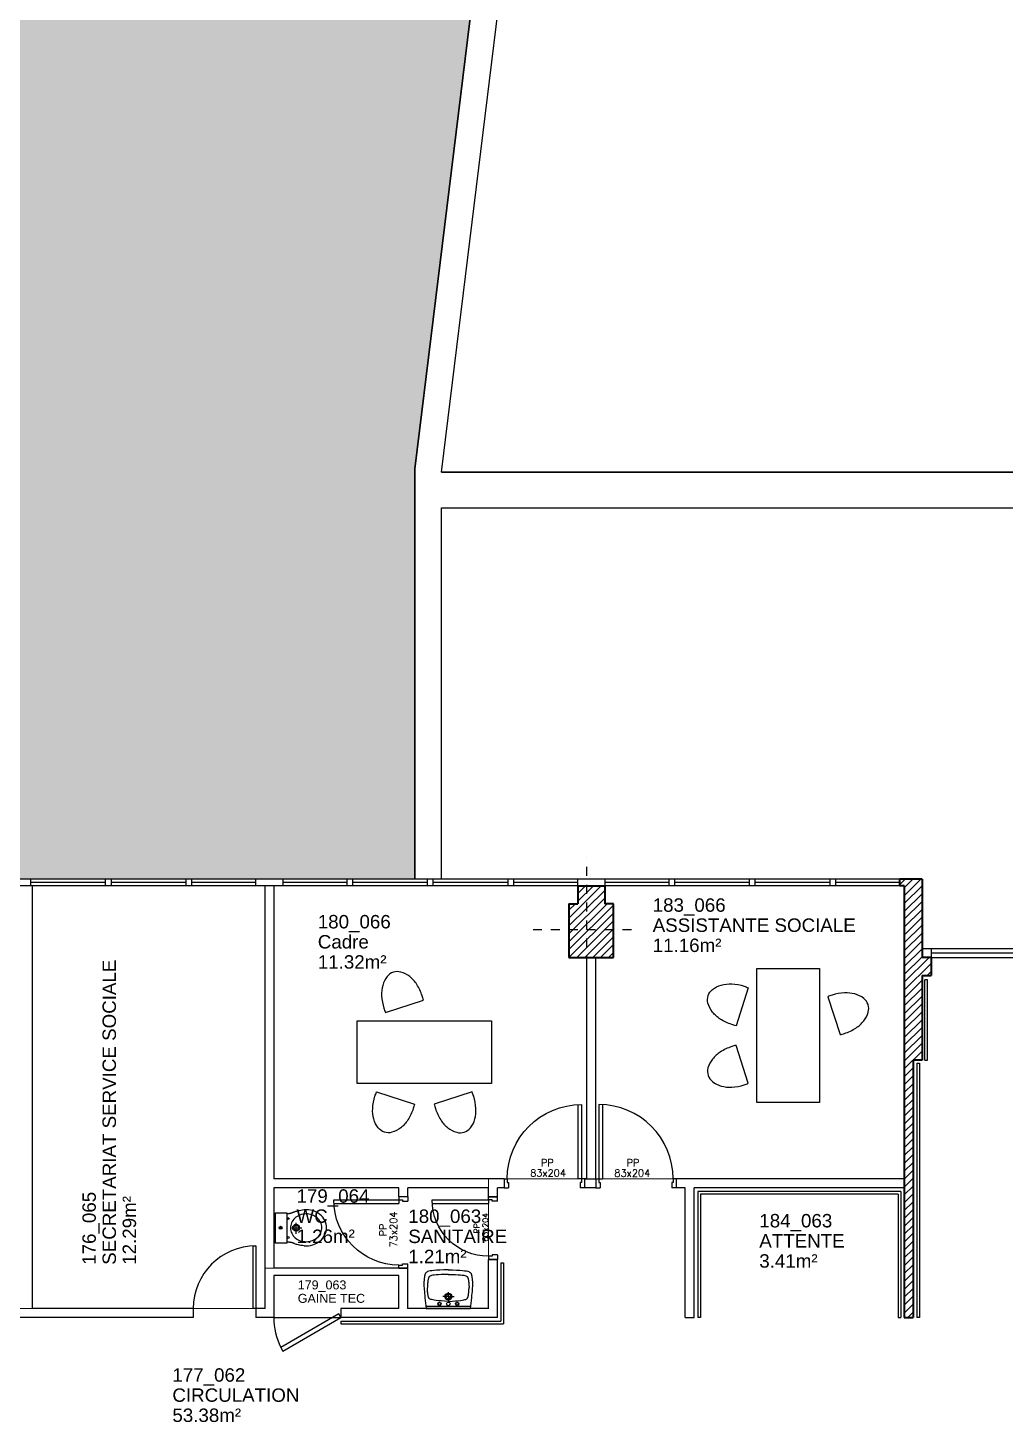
# Model space of a CAD drawing. Header units: metres. Extents: x -8 to 211, y -5 to 120.
# Drawn here: x 175.09 to 186.02, y 61.53 to 77.12 of the extents above; entities that cross this region are included whole.
import ezdxf
from ezdxf.enums import TextEntityAlignment as Align

# ---------------------------------------------------------------- set-up
doc = ezdxf.new("R2010")
doc.units = ezdxf.units.M
doc.header["$LTSCALE"] = 0.8
doc.header["$MEASUREMENT"] = 0
doc.linetypes.add('CACHÉ', pattern=[0.25, 0.125, -0.125])
doc.linetypes.add('CONTINU', pattern=[0])
doc.layers.get('0').update_dxf_attribs({"linetype": 'CONTINUOUS'})
for name, color, linetype in [('001axes', 7, 'CONTINUOUS'), ('99 Légende', 7, 'CONTINUOUS'), ('A-EQTE-SANITAIRE', 5, 'CONTINUOUS'), ('A_AGENC', 204, 'CONTINUOUS'), ('A_CHASS', 4, 'CONTINUOUS'), ('A_EQMP', 142, 'CONTINUOUS'), ('A_Etiqu_Gaine', 7, 'CONTINUOUS'), ('A_Etiqu_Gaine_ancien', 7, 'CONTINUOUS'), ('A_Etiqu_Gaine_code', 7, 'CONTINUOUS'), ('A_Etiqu_Local', 7, 'CONTINUOUS'), ('A_HACH_STRUC', 7, 'CONTINUOUS'), ('A_MURS_CLOI', 7, 'CONTINUOUS'), ('A_PORT', 7, 'CONTINUOUS'), ('ARchi-isolation', 40, 'CONTINUOUS'), ('ARchi-Murs porteurs', 7, 'CONTINUOUS'), ('EQuipement-main courante', 181, 'CONTINUOUS'), ('Terrasse', 7, 'CONTINUOUS'), ('VPMOB', 8, 'CONTINU'), ('Z_Pole 11_Administratif', 8, 'CONTINUOUS')]:
    doc.layers.add(name, color=color, linetype=linetype)
doc.layers.add('A_MURS_STRU', color=7, linetype='CONTINUOUS', lineweight=40)
doc.layers.add('A_SANI', color=5, linetype='CONTINU', lineweight=0)
doc.styles.add('Attribut', font='arial.ttf')
doc.styles.add('ROMANS8', font='romans8', dxfattribs={"height": 10})

# ---------------------------------------------------------------- blocks, each defined once
blk = doc.blocks.new('BROCA1-G228')
at = {"layer": 'A-EQTE-SANITAIRE', "linetype": 'Continuous'}
for points in [[(35.152222, 17.128738), (35.108263, 17.131705), (35.071031, 17.134634), (35.039914, 17.137544), (35.014302, 17.140455), (34.993583, 17.143386), (34.977148, 17.146356), (34.964384, 17.149384), (34.954681, 17.152488), (34.947428, 17.155689), (34.942015, 17.159006), (34.942015, 17.159006), (34.939814, 17.160717), (34.937891, 17.162489), (34.936214, 17.164348), (34.934752, 17.166321), (34.933476, 17.168435), (34.932355, 17.170717), (34.931358, 17.173193), (34.930455, 17.175891), (34.929616, 17.178837), (34.92881, 17.182058), (34.92881, 17.182058), (34.927219, 17.18937), (34.925665, 17.197724), (34.92417, 17.206957), (34.922762, 17.216903), (34.921464, 17.227398), (34.920302, 17.238277), (34.9193, 17.249375), (34.918485, 17.260529), (34.91788, 17.271572), (34.917511, 17.282341)], [(35.148865, 17.128738), (35.192827, 17.131705), (35.230062, 17.134634), (35.26118, 17.137544), (35.286793, 17.140455), (35.307511, 17.143386), (35.323947, 17.146356), (35.33671, 17.149384), (35.346412, 17.152488), (35.353664, 17.155689), (35.359078, 17.159006), (35.359078, 17.159006), (35.361278, 17.160717), (35.363202, 17.162489), (35.364879, 17.164348), (35.366341, 17.166321), (35.367618, 17.168435), (35.36874, 17.170717), (35.369738, 17.173193), (35.370641, 17.175891), (35.371481, 17.178837), (35.372288, 17.182058), (35.372288, 17.182058), (35.373879, 17.189372), (35.375435, 17.197741), (35.376931, 17.207015), (35.378342, 17.217042), (35.379643, 17.22767), (35.38081, 17.238748), (35.381817, 17.250124), (35.38264, 17.261646), (35.383255, 17.273163), (35.383636, 17.284523)]]:
    blk.add_lwpolyline(points, dxfattribs=at)
blk = doc.blocks.new('BROCA1-G229')
at = {"layer": 'A-EQTE-SANITAIRE', "linetype": 'Continuous'}
for points in [[(35.152222, 17.430771), (35.108263, 17.430378), (35.071031, 17.42951), (35.039914, 17.428205), (35.014302, 17.426499), (34.993583, 17.424432), (34.977148, 17.422041), (34.964384, 17.419364), (34.954681, 17.416439), (34.947428, 17.413304), (34.942015, 17.409998), (34.942015, 17.409998), (34.939814, 17.408286), (34.937891, 17.406515), (34.936214, 17.404656), (34.934752, 17.402683), (34.933476, 17.400569), (34.932355, 17.398288), (34.931358, 17.395811), (34.930455, 17.393114), (34.929616, 17.390168), (34.92881, 17.386947), (34.92881, 17.386947), (34.927219, 17.379635), (34.925665, 17.371281), (34.92417, 17.362048), (34.922762, 17.352101), (34.921464, 17.341605), (34.920302, 17.330725), (34.9193, 17.319626), (34.918485, 17.308472), (34.91788, 17.297428), (34.917511, 17.286659)], [(35.148865, 17.430771), (35.192827, 17.430378), (35.230062, 17.42951), (35.26118, 17.428205), (35.286793, 17.426499), (35.307511, 17.424432), (35.323947, 17.422041), (35.33671, 17.419364), (35.346412, 17.416439), (35.353664, 17.413304), (35.359078, 17.409998), (35.359078, 17.409998), (35.361278, 17.408286), (35.363202, 17.406515), (35.364879, 17.404656), (35.366341, 17.402683), (35.367618, 17.400569), (35.36874, 17.398288), (35.369738, 17.395811), (35.370641, 17.393114), (35.371481, 17.390168), (35.372288, 17.386947), (35.372288, 17.386947), (35.373879, 17.379633), (35.375435, 17.371263), (35.376931, 17.361989), (35.378342, 17.351961), (35.379643, 17.341332), (35.38081, 17.330254), (35.381817, 17.318878), (35.38264, 17.307355), (35.383255, 17.295838), (35.383636, 17.284477)]]:
    blk.add_lwpolyline(points, dxfattribs=at)
blk = doc.blocks.new('BROCA1-G227')
at = {"layer": '99 Légende'}
for name in ['BROCA1-G229', 'BROCA1-G228']:
    blk.add_blockref(name, (0, 0), dxfattribs=at)
blk = doc.blocks.new('BROCA1-G226')
at = {"layer": 'A-EQTE-SANITAIRE', "linetype": 'Continuous'}
for p, q in [((35.151993, 17.183441), (35.08876, 17.183441)), ((35.151993, 17.183441), (35.151993, 17.234497)), ((35.151993, 17.183441), (35.21521, 17.183441)), ((35.151993, 17.183441), (35.151993, 17.132385)), ((34.902359, 17.074799), (35.397675, 17.074799)), ((34.902359, 17.049896), (35.397675, 17.049896))]:
    blk.add_line(p, q, dxfattribs=at)
for points in [[(35.151993, 17.481613), (35.100569, 17.480851), (35.057009, 17.479579), (35.020591, 17.477819), (34.990594, 17.475594), (34.966296, 17.472929), (34.946977, 17.469846), (34.931916, 17.466368), (34.920391, 17.462518), (34.911682, 17.45832), (34.905067, 17.453796), (34.905067, 17.453796), (34.902329, 17.451413), (34.899903, 17.448914), (34.897757, 17.446259), (34.89586, 17.443409), (34.89418, 17.440324), (34.892686, 17.436963), (34.891346, 17.433287), (34.890128, 17.429255), (34.889002, 17.424828), (34.887936, 17.419966), (34.887936, 17.419966), (34.886903, 17.414648), (34.885905, 17.408931), (34.884944, 17.402891), (34.884028, 17.396604), (34.88316, 17.390145), (34.882346, 17.383592), (34.881592, 17.377019), (34.880902, 17.370503), (34.880281, 17.364121), (34.879736, 17.357948), (34.879736, 17.357948), (34.87927, 17.352032), (34.878887, 17.346314), (34.878589, 17.340705), (34.878379, 17.335117), (34.87826, 17.329462), (34.878235, 17.323653), (34.878306, 17.317601), (34.878476, 17.311219), (34.878747, 17.304418), (34.879123, 17.297111), (34.879123, 17.297111), (34.880189, 17.280765), (34.881642, 17.262183), (34.883442, 17.241504), (34.88555, 17.218871), (34.887923, 17.194423), (34.890521, 17.168301), (34.893305, 17.140647), (34.896233, 17.111601), (34.899264, 17.081303), (34.902359, 17.049896)], [(35.148056, 17.481613), (35.199475, 17.480851), (35.243032, 17.479579), (35.279448, 17.477819), (35.309444, 17.475594), (35.33374, 17.472929), (35.353058, 17.469846), (35.36812, 17.466368), (35.379645, 17.462518), (35.388355, 17.45832), (35.394972, 17.453796), (35.394972, 17.453796), (35.397711, 17.451413), (35.400138, 17.448914), (35.402284, 17.446259), (35.404182, 17.443409), (35.405863, 17.440324), (35.407358, 17.436963), (35.408698, 17.433287), (35.409916, 17.429255), (35.411042, 17.424828), (35.412109, 17.419966), (35.412109, 17.419966), (35.413141, 17.414648), (35.414139, 17.408931), (35.415099, 17.402891), (35.416014, 17.396604), (35.416881, 17.390145), (35.417694, 17.383592), (35.418447, 17.377019), (35.419136, 17.370503), (35.419755, 17.364121), (35.4203, 17.357948), (35.4203, 17.357948), (35.420765, 17.352032), (35.421148, 17.346314), (35.421446, 17.340705), (35.421655, 17.335117), (35.421774, 17.329462), (35.421799, 17.323653), (35.421728, 17.317601), (35.421558, 17.311219), (35.421286, 17.304418), (35.42091, 17.297111), (35.42091, 17.297111), (35.419845, 17.280765), (35.418392, 17.262183), (35.416591, 17.241504), (35.414484, 17.218871), (35.412111, 17.194423), (35.409512, 17.168301), (35.406729, 17.140647), (35.403801, 17.111601), (35.400769, 17.081303), (35.397675, 17.049896)]]:
    blk.add_lwpolyline(points, dxfattribs=at)
for centre, radius in [((35.151993, 17.183441), 0.038702), ((35.151993, 17.183441), 0.027388), ((35.05249, 17.101959), 0.018922), ((35.05249, 17.101959), 0.014404), ((35.151993, 17.101959), 0.020417), ((35.25148, 17.101959), 0.018922), ((35.25148, 17.101959), 0.014404)]:
    blk.add_circle(centre, radius, dxfattribs=at)
at = {"layer": 'A-EQTE-SANITAIRE'}
blk.add_blockref('BROCA1-G227', (0, 0), dxfattribs=at)
blk = doc.blocks.new('BROCA1-G230')
at = {"layer": 'A-EQTE-SANITAIRE', "linetype": 'Continuous'}
for p, q in [((33.400654, 17.952652), (33.512959, 17.952652)), ((33.449482, 17.884293), (33.449482, 18.006363))]:
    blk.add_line(p, q, dxfattribs=at)
blk.add_lwpolyline([(33.344501, 17.781754), (33.21999, 17.781754), (33.21999, 18.118668), (33.344501, 18.118668)], close=True, dxfattribs=at)
for points in [[(33.539814, 18.152847), (33.52045, 18.149921), (33.503265, 18.147014), (33.48809, 18.144146), (33.474762, 18.141337), (33.463113, 18.138606), (33.452978, 18.135972), (33.444191, 18.133456), (33.436585, 18.131076), (33.429995, 18.128853), (33.424254, 18.126806), (33.424254, 18.126806), (33.42165, 18.125853), (33.419195, 18.124944), (33.416865, 18.124074), (33.414638, 18.123238), (33.412492, 18.122431), (33.410404, 18.121649), (33.408351, 18.120887), (33.406311, 18.120139), (33.404262, 18.119401), (33.40218, 18.118668), (33.40218, 18.118668), (33.400048, 18.117936), (33.39787, 18.117209), (33.395653, 18.116492), (33.393406, 18.11579), (33.391138, 18.115107), (33.388857, 18.114449), (33.386571, 18.11382), (33.384288, 18.113225), (33.382017, 18.112669), (33.379766, 18.112157), (33.379766, 18.112157), (33.375351, 18.111275), (33.371073, 18.110569), (33.366954, 18.110019), (33.363017, 18.109605), (33.359286, 18.109309), (33.355782, 18.10911), (33.352529, 18.10899), (33.349549, 18.108928), (33.346866, 18.108905), (33.344501, 18.108902)], [(33.539814, 17.752457), (33.52045, 17.754152), (33.503265, 17.756254), (33.48809, 17.758682), (33.474762, 17.761354), (33.463113, 17.764189), (33.452978, 17.767105), (33.444191, 17.770021), (33.436585, 17.772856), (33.429995, 17.775528), (33.424254, 17.777956), (33.424254, 17.777956), (33.42165, 17.779055), (33.419195, 17.780078), (33.416865, 17.781028), (33.414638, 17.78191), (33.412492, 17.782728), (33.410404, 17.783488), (33.408351, 17.784193), (33.406311, 17.784848), (33.404262, 17.785458), (33.40218, 17.786026), (33.40218, 17.786026), (33.400048, 17.786557), (33.39787, 17.787053), (33.395653, 17.787515), (33.393406, 17.787943), (33.391138, 17.78834), (33.388857, 17.788707), (33.386571, 17.789044), (33.384288, 17.789353), (33.382017, 17.789635), (33.379766, 17.789892), (33.379766, 17.789892), (33.375349, 17.790333), (33.371053, 17.790686), (33.366888, 17.790961), (33.362861, 17.791168), (33.35898, 17.791316), (33.355255, 17.791415), (33.351691, 17.791475), (33.348299, 17.791506), (33.345086, 17.791518), (33.34206, 17.791519)]]:
    blk.add_lwpolyline(points, dxfattribs=at)
blk.add_lwpolyline([(33.737554, 17.95629, 0.110065), (33.723324, 18.014457, 0.102556), (33.683801, 18.065005, 0.093461), (33.627054, 18.097228, 0.087911), (33.558573, 18.107906, 0.087911), (33.490593, 18.094404, 0.093461), (33.435228, 18.05986, 0.102556), (33.397831, 18.00772, 0.110065), (33.386019, 17.949014, 0.110065), (33.40025, 17.890847, 0.102556), (33.439772, 17.840299, 0.093461), (33.496519, 17.808076, 0.087911), (33.565, 17.797398, 0.087911), (33.63298, 17.8109, 0.093461), (33.688345, 17.845444, 0.102556), (33.725743, 17.897584, 0.110065)], format="xyb", close=True, dxfattribs=at)
blk.add_lwpolyline([(33.540509, 17.75155, 0.092603), (33.635437, 17.761725, 0.097518), (33.715679, 17.804102, 0.107322), (33.77143, 17.873516, 0.116228), (33.790323, 17.953691, 0.11669), (33.771375, 18.033775, 0.108258), (33.71568, 18.102601, 0.098236), (33.635554, 18.144208, 0.092772), (33.54051, 18.153561, 0.094013)], format="xyb", dxfattribs=at)
for centre, radius in [((33.276142, 17.952652), 0.01664), ((33.276142, 17.952652), 0.016619), ((33.276142, 17.952652), 0.009631), ((33.276142, 17.952652), 0.000007), ((33.361591, 18.055191), 0.010462), ((33.449482, 17.952652), 0.038283), ((33.449482, 17.952652), 0.027569), ((33.361591, 17.84523), 0.010462)]:
    blk.add_circle(centre, radius, dxfattribs=at)
blk = doc.blocks.new('VPBUR')
at = {"layer": 'VPMOB', "color": 142}
blk.add_lwpolyline([(-0.35, -1.5), (-0.35, 0), (0.35, 0), (0.35, -1.5)], close=True, dxfattribs=at)
for points in [[(-0.445, -0.216), (-0.582, -0.64, -0.023076), (-0.63, -0.626, -0.065152), (-0.758, -0.566, -0.077931), (-0.845, -0.487, -0.107177), (-0.896, -0.388, -0.14408), (-0.894, -0.304, -0.14408), (-0.846, -0.235, -0.107177), (-0.747, -0.185, -0.077931), (-0.63, -0.173, -0.065152), (-0.491, -0.198, -0.023076)], [(0.445, -0.316), (0.582, -0.74, 0.023076), (0.63, -0.726, 0.065152), (0.758, -0.666, 0.077931), (0.845, -0.587, 0.107177), (0.896, -0.488, 0.14408), (0.894, -0.404, 0.14408), (0.846, -0.335, 0.107177), (0.747, -0.285, 0.077931), (0.63, -0.273, 0.065152), (0.491, -0.298, 0.023076)], [(-0.445, -1.284), (-0.582, -0.86, 0.023076), (-0.63, -0.874, 0.065152), (-0.758, -0.934, 0.077931), (-0.845, -1.013, 0.107177), (-0.896, -1.112, 0.14408), (-0.894, -1.196, 0.14408), (-0.846, -1.265, 0.107177), (-0.747, -1.315, 0.077931), (-0.63, -1.327, 0.065152), (-0.491, -1.302, 0.023076)]]:
    blk.add_lwpolyline(points, format="xyb", close=True, dxfattribs=at)
blk = doc.blocks.new('A_Etiqu_Local')
at = {"style": 'Attribut', "flags": 1}
for tag, p in [('CODE_HOPITAL', (-0.446, 1.632)), ('CODE_SITE', (-0.446, 1.407)), ('CODE_BATIMENT', (-0.446, 1.182)), ('CODE_SECTEUR', (-0.446, 0.957)), ('CODE_ETAGE', (-0.446, 0.732)), ('NOM_NORMALISE', (-0.446, -0.843)), ('SECTEUR_ACTIVITE', (-0.446, -1.068)), ('SOUS_SECTEUR_ACTIVITE', (-0.446, -1.293)), ('VOLUME', (-0.446, -1.518)), ('SERVICE', (-0.446, -1.743)), ('CODE_UG', (-0.446, -1.968)), ('CODE_UA', (-0.446, -2.193)), ('CODE_POLE', (-0.446, -2.418)), ('OCCUPANT_EXTERNE', (-0.446, -2.643)), ('DISPONIBILITE', (-0.446, -2.868)), ('ACCES_HANDICAPES', (-0.446, -3.093)), ('NATURE_SOL', (-0.446, -3.318)), ('RISQUE_LABORATOIRE', (-0.446, -3.543)), ('AMIANTE', (-0.446, -3.768))]:
    blk.add_attdef(tag, p, '', height=0.15, dxfattribs=at)
at = {"layer": 'A_Etiqu_Local', "style": 'Attribut'}
for tag, p in [('CODE_PIECE', (-0.446, 0.282)), ('NOM_USAGE', (-0.446, 0.057)), ('SURFACE', (-0.446, -0.168))]:
    blk.add_attdef(tag, p, '', height=0.15, dxfattribs=at)
blk = doc.blocks.new('A_Etiqu_Gaine')
at = {"style": 'Attribut', "flags": 1}
for tag, p in [('CODE_HOPITAL', (-0.432, 0.865)), ('CODE_SITE', (-0.432, 0.715)), ('CODE_BATIMENT', (-0.432, 0.565)), ('CODE_SECTEUR', (-0.432, 0.415)), ('CODE_ETAGE', (-0.432, 0.265)), ('NOM_NORMALISE', (-0.432, -0.335)), ('SECTEUR_ACTIVITE', (-0.432, -0.485)), ('SOUS_SECTEUR_ACTIVITE', (-0.432, -0.635)), ('SURFACE', (-0.432, -0.785)), ('CODE_UG', (-0.432, -0.935)), ('CODE_POLE', (-0.432, -1.085)), ('AMIANTE', (-0.432, -1.235))]:
    blk.add_attdef(tag, p, '', height=0.1, dxfattribs=at)
at = {"layer": 'A_Etiqu_Gaine', "style": 'Attribut'}
blk.add_attdef('NOM_USAGE', (-0.432, -0.185), '', height=0.1, dxfattribs=at)
at = {"layer": 'A_Etiqu_Gaine_ancien', "style": 'Attribut'}
blk.add_attdef('CODE_PIECE_ANCIEN', (-0.432, 0.115), '', height=0.1, dxfattribs=at)
at = {"layer": 'A_Etiqu_Gaine_code', "style": 'Attribut'}
blk.add_attdef('CODE_PIECE', (-0.432, -0.035), '', height=0.1, dxfattribs=at)
blk = doc.blocks.new('P80bt10')
for p, q in [((0.035, 0.93), (0.035, 0.1)), ((0.075, 0.929), (0.075, 0.1)), ((0, 0.1), (0, 0)), ((0, 0.1), (0.035, 0.1)), ((0, 0), (0.05, 0)), ((0.035, 0.1), (0.075, 0.1)), ((0.035, 0.1), (0.035, 0.06)), ((0.035, 0.06), (0.05, 0.06)), ((0.05, 0.06), (0.05, 0)), ((0.865, 0.06), (0.85, 0.06)), ((0.85, 0.06), (0.85, 0)), ((0.9, 0), (0.85, 0)), ((0.865, 0.1), (0.865, 0.06)), ((0.9, 0.1), (0.865, 0.1)), ((0.9, 0.1), (0.9, 0))]:
    blk.add_line(p, q)
blk.add_arc((0.035, 0.1), 0.83, 0, 90)
at = {"style": 'ROMANS8'}
for tag, p in [('DEF', (0.416, 0.239)), ('DIM', (0.409, 0.124))]:
    blk.add_attdef(tag, text='', height=0.08, dxfattribs=at).set_placement(p, align=Align.CENTER)
blk = doc.blocks.new('P60-bt10')
for p, q in [((0.035, 0.73), (0.035, 0.1)), ((0.075, 0.729), (0.075, 0.1)), ((0.035, 0.1), (0, 0.1)), ((0, 0), (0, 0.1)), ((0.05, 0), (0, 0)), ((0.035, 0.1), (0.075, 0.1)), ((0.035, 0.06), (0.035, 0.1)), ((0.05, 0.06), (0.035, 0.06)), ((0.05, 0), (0.05, 0.06)), ((0.65, 0), (0.65, 0.06)), ((0.65, 0.06), (0.665, 0.06)), ((0.65, 0), (0.7, 0)), ((0.665, 0.1), (0.7, 0.1)), ((0.665, 0.06), (0.665, 0.1)), ((0.7, 0), (0.7, 0.1))]:
    blk.add_line(p, q)
blk.add_arc((0.035, 0.1), 0.63, 0, 90)
at = {"style": 'ROMANS8'}
for tag, p in [('DIM', (0.343, 0.103)), ('DEF', (0.355, 0.199))]:
    blk.add_attdef(tag, text='', height=0.064, dxfattribs=at).set_placement(p, align=Align.CENTER)
blk = doc.blocks.new('P70-bt10')
for p, q in [((0.035, 0.83), (0.035, 0.1)), ((0.075, 0.829), (0.075, 0.1)), ((0, 0.1), (0, 0)), ((0, 0.1), (0.035, 0.1)), ((0, 0), (0.05, 0)), ((0.035, 0.1), (0.075, 0.1)), ((0.035, 0.1), (0.035, 0.06)), ((0.035, 0.06), (0.05, 0.06)), ((0.05, 0.06), (0.05, 0)), ((0.75, 0.06), (0.75, 0)), ((0.765, 0.06), (0.75, 0.06)), ((0.8, 0), (0.75, 0)), ((0.8, 0.1), (0.765, 0.1)), ((0.765, 0.1), (0.765, 0.06)), ((0.8, 0.1), (0.8, 0))]:
    blk.add_line(p, q)
blk.add_arc((0.035, 0.1), 0.73, 0, 90)
at = {"style": 'ROMANS8'}
for tag, p in [('DEF', (0.372, 0.239)), ('DIM', (0.367, 0.122))]:
    blk.add_attdef(tag, text='', height=0.08, dxfattribs=at).set_placement(p, align=Align.CENTER)

msp = doc.modelspace()

# ---------------------------------------------------------------- hatches: boundary and pattern name
at = {"layer": 'A_HACH_STRUC'}
h = msp.add_hatch(dxfattribs=at)
h.set_pattern_fill('ANSI31', color=8, scale=0.5, angle=359.7696, style=0)
h.set_pattern_definition([(44.7696, (181.141204, 66.72439), (-0.044016, 0.0443715), [])])
h.paths.add_polyline_path([(181.641, 67.037), (181.34, 67.037), (181.34, 66.724), (181.641, 66.724)])
h.paths.add_polyline_path([(181.34, 67.037), (181.141, 67.037), (181.141, 66.724), (181.34, 66.724)])
h.paths.add_polyline_path([(181.34, 67.524), (181.241, 67.524), (181.241, 67.324), (181.141, 67.324), (181.141, 67.037), (181.34, 67.037)])
h.paths.add_polyline_path([(181.641, 67.324), (181.541, 67.324), (181.541, 67.524), (181.34, 67.524), (181.34, 67.037), (181.641, 67.037)])
h = msp.add_hatch(dxfattribs=at)
h.set_pattern_fill('ANSI31', color=8, scale=0.5, angle=359.7696, style=0)
h.set_pattern_definition([(44.7696, (184.841216, 62.69936), (-0.0440161, 0.04437154), [])])
h.paths.add_polyline_path([(185.191, 66.724), (185.091, 66.724), (185.091, 66.824), (185.091, 67.599), (184.841, 67.599), (184.841, 67.524), (184.891, 67.524), (184.891, 62.699), (184.991, 62.699), (184.991, 65.574), (185.091, 65.574), (185.091, 66.524), (185.191, 66.524)])
at = {"layer": 'Terrasse', "linetype": 'Continuous'}
h = msp.add_hatch(dxfattribs=at)
h.set_pattern_fill('AR-SAND,_O', color=8, scale=0.5)
h.set_pattern_definition([(37.5, (144.6412, 45.7495), (-0.031497, 0.963412), [0, -0.76, 0, -0.85, 0, -0.8125]), (7.5, (144.6412, 45.7495), (0.884888, 1.411073), [0, -0.41, 0, -0.685, 0, -0.2625]), (327.5, (144.0262, 45.7495), (1.557071, 0.0028295), [0, -0.25, 0, -0.9, 0, -1.175]), (317.5, (144.0262, 45.7495), (1.503063, 0.438838), [0, -0.125, 0, -0.59, 0, -0.675])])
h.paths.add_polyline_path([(174.511, 117.9), (185.151, 117.9), (188.11, 117.536), (183.316, 78.49), (180.239, 78.868), (179.419, 72.186), (179.419, 67.599), (174.341, 67.599), (174.341, 74.996), (166.991, 74.996), (166.991, 92.689), (174.511, 92.689)])

# ---------------------------------------------------------------- linework, layer by layer
at = {"layer": '001axes', "color": 8, "linetype": 'CACHÉ'}
for p, q in [((181.34, 66.237), (181.34, 67.837)), ((180.74, 67.037), (181.94, 67.037))]:
    msp.add_line(p, q, dxfattribs=at)
at = {"layer": 'A_AGENC', "color": 8}
for p, q in [((177.841, 62.699), (178.591, 62.699)), ((178.569, 62.738), (177.919, 62.363)), ((177.942, 62.324), (178.591, 62.699)), ((178.591, 62.699), (178.569, 62.738)), ((177.919, 62.363), (177.942, 62.324))]:
    msp.add_line(p, q, dxfattribs=at)
msp.add_arc((178.591, 62.699), 0.75, 180, 206.5663, dxfattribs=at)
at = {"layer": 'A_CHASS', "color": 8}
for p, q in [((184.841, 67.599), (167.091, 67.599)), ((184.891, 67.524), (167.091, 67.524)), ((175.961, 67.562), (175.121, 67.562)), ((176.861, 67.562), (176.021, 67.562)), ((176.861, 67.524), (176.861, 67.599)), ((176.921, 67.599), (176.921, 67.524)), ((177.641, 67.562), (176.921, 67.562)), ((177.641, 67.524), (177.641, 67.599)), ((177.941, 67.599), (177.941, 67.524)), ((178.661, 67.562), (177.941, 67.562)), ((178.661, 67.524), (178.661, 67.599)), ((178.721, 67.599), (178.721, 67.524)), ((179.561, 67.562), (178.721, 67.562)), ((179.561, 67.524), (179.561, 67.599)), ((179.621, 67.599), (179.621, 67.524)), ((180.461, 67.562), (179.621, 67.562)), ((180.461, 67.524), (180.461, 67.599)), ((180.521, 67.599), (180.521, 67.524)), ((181.241, 67.562), (180.521, 67.562)), ((181.241, 67.524), (181.241, 67.599)), ((181.541, 67.599), (181.541, 67.524)), ((182.261, 67.562), (181.541, 67.562)), ((182.261, 67.524), (182.261, 67.599)), ((182.321, 67.599), (182.321, 67.524)), ((183.161, 67.562), (182.321, 67.562)), ((183.161, 67.524), (183.161, 67.599)), ((183.221, 67.599), (183.221, 67.524)), ((184.061, 67.562), (183.221, 67.562)), ((184.061, 67.524), (184.061, 67.599)), ((184.121, 67.599), (184.121, 67.524)), ((184.841, 67.562), (184.121, 67.562)), ((184.841, 67.524), (184.841, 67.599)), ((185.091, 66.724), (185.091, 66.824)), ((185.091, 66.824), (186.691, 66.824)), ((185.191, 66.724), (185.091, 66.724)), ((185.191, 66.824), (185.191, 66.724)), ((185.191, 66.774), (186.591, 66.774)), ((185.191, 66.724), (186.691, 66.724))]:
    msp.add_line(p, q, dxfattribs=at)
for points in [[(175.121, 67.599), (175.121, 67.524)], [(175.961, 67.524), (175.961, 67.599)], [(176.021, 67.599), (176.021, 67.524)]]:
    msp.add_lwpolyline(points, dxfattribs=at)
at = {"layer": 'A_HACH_STRUC', "color": 8}
msp.add_line((181.316, 64.249), (181.441, 64.249), dxfattribs=at)
msp.add_arc((177.641, 62.799), 0.7, 90, 180, dxfattribs=at)
at = {"layer": 'A_MURS_CLOI', "color": 8, "linetype": 'Continuous'}
for p, q in [((175.141, 67.524), (175.141, 62.799)), ((177.741, 67.524), (177.741, 62.799)), ((177.841, 67.524), (177.841, 64.249)), ((181.341, 64.249), (181.341, 66.724)), ((181.441, 64.249), (181.441, 66.724)), ((185.091, 66.724), (185.191, 66.724)), ((180.416, 64.249), (177.841, 64.249)), ((181.341, 64.249), (181.316, 64.249)), ((184.891, 64.249), (182.341, 64.249)), ((182.341, 64.249), (182.341, 64.149)), ((179.241, 64.149), (177.841, 64.149)), ((177.841, 64.149), (177.841, 63.25)), ((179.241, 64.05), (179.241, 64.149)), ((179.341, 64.05), (179.341, 64.149)), ((180.241, 64.149), (179.341, 64.149)), ((180.241, 64.049), (180.241, 64.149)), ((180.341, 64.049), (180.341, 64.149)), ((180.416, 64.149), (180.341, 64.149)), ((181.441, 64.149), (181.316, 64.149)), ((181.341, 64.149), (181.341, 64.149)), ((181.441, 64.149), (181.441, 64.149)), ((182.441, 64.149), (182.341, 64.149)), ((182.441, 62.699), (182.441, 64.149)), ((182.541, 62.699), (182.541, 64.149)), ((184.891, 64.149), (182.541, 64.149)), ((179.241, 64.05), (179.341, 64.05)), ((180.241, 64.049), (180.341, 64.049)), ((180.241, 63.349), (180.341, 63.349)), ((180.241, 62.799), (180.241, 63.349)), ((180.341, 62.699), (180.341, 63.349)), ((179.341, 63.25), (177.841, 63.25)), ((177.841, 63.17), (177.841, 62.699)), ((179.241, 63.17), (177.841, 63.17)), ((179.241, 62.799), (179.241, 63.17)), ((179.341, 62.799), (179.341, 63.25)), ((176.941, 62.699), (174.941, 62.699)), ((176.941, 62.799), (175.141, 62.799)), ((176.941, 62.799), (176.941, 62.699)), ((177.741, 62.799), (177.611, 62.799)), ((177.641, 62.799), (177.641, 62.699)), ((177.841, 62.699), (177.641, 62.699)), ((178.591, 62.799), (178.591, 62.699)), ((179.241, 62.799), (178.591, 62.799)), ((180.341, 62.699), (178.591, 62.699)), ((180.241, 62.799), (179.341, 62.799)), ((182.441, 62.699), (182.541, 62.699))]:
    msp.add_line(p, q, dxfattribs=at)
at = {"layer": 'A_MURS_STRU', "color": 8, "linetype": 'Continuous'}
for p, q in [((181.241, 67.524), (181.241, 67.324)), ((181.241, 67.524), (181.541, 67.524)), ((181.541, 67.524), (181.541, 67.324)), ((185.091, 67.599), (184.841, 67.599)), ((184.891, 67.524), (184.891, 62.699)), ((185.091, 67.599), (185.091, 66.724)), ((181.141, 67.324), (181.241, 67.324)), ((181.141, 67.324), (181.141, 66.724)), ((181.641, 67.324), (181.541, 67.324)), ((181.641, 66.724), (181.641, 67.324)), ((181.141, 66.724), (181.641, 66.724)), ((185.191, 66.724), (185.191, 66.524)), ((185.091, 66.524), (185.091, 65.574)), ((185.091, 66.524), (185.191, 66.524)), ((184.991, 65.574), (184.991, 62.699)), ((185.091, 65.574), (184.991, 65.574)), ((184.891, 62.699), (184.991, 62.699))]:
    msp.add_line(p, q, dxfattribs=at)
at = {"layer": 'A_MURS_STRU', "color": 8}
for p, q in [((184.841, 67.524), (184.841, 67.599)), ((184.891, 67.524), (184.841, 67.524)), ((185.191, 66.724), (185.091, 66.724))]:
    msp.add_line(p, q, dxfattribs=at)
at = {"layer": 'A_PORT', "color": 8, "linetype": 'Continuous'}
for p, q in [((177.611, 62.799), (177.611, 63.499)), ((177.611, 63.499), (177.641, 63.499)), ((177.641, 63.499), (177.641, 62.799))]:
    msp.add_line(p, q, dxfattribs=at)
at = {"layer": 'ARchi-isolation', "color": 8, "linetype": 'Continuous'}
msp.add_line((179.419, 67.599), (179.419, 72.186), dxfattribs=at)
at = {"layer": 'ARchi-Murs porteurs', "color": 8}
msp.add_lwpolyline([(174.511, 117.9), (185.151, 117.9), (188.11, 117.536), (183.316, 78.49), (180.239, 78.868), (179.419, 72.186), (179.419, 67.599), (174.341, 67.599), (174.341, 74.996), (166.991, 74.996), (166.991, 92.689), (174.511, 92.689)], close=True, dxfattribs=at)
at = {"layer": 'EQuipement-main courante', "color": 8}
for p, q in [((185.121, 65.574), (185.121, 66.474)), ((185.151, 66.474), (185.121, 66.474)), ((185.151, 65.574), (185.151, 66.474)), ((185.031, 65.544), (185.031, 62.699)), ((185.031, 65.544), (185.061, 65.544)), ((185.061, 65.544), (185.061, 62.699)), ((185.121, 65.574), (185.151, 65.574)), ((182.581, 64.109), (182.581, 62.699)), ((184.851, 64.109), (182.581, 64.109)), ((182.611, 64.079), (182.611, 62.699)), ((184.821, 64.079), (182.611, 64.079)), ((184.821, 64.079), (184.821, 62.699)), ((184.851, 64.109), (184.851, 62.699)), ((180.381, 63.309), (180.381, 62.659)), ((180.381, 63.309), (180.411, 63.309)), ((180.411, 63.309), (180.411, 62.629)), ((182.611, 62.699), (182.581, 62.699)), ((184.821, 62.699), (184.851, 62.699)), ((185.061, 62.699), (185.031, 62.699)), ((178.591, 62.659), (178.591, 62.629)), ((178.591, 62.659), (180.381, 62.659)), ((178.591, 62.629), (180.411, 62.629))]:
    msp.add_line(p, q, dxfattribs=at)
at = {"layer": 'Terrasse', "color": 8, "linetype": 'Continuous'}
msp.add_line((179.717, 72.15), (208.891, 72.15), dxfattribs=at)
at = {"layer": 'Terrasse', "color": 8}
for p, q in [((208.891, 72.149), (179.717, 72.149)), ((179.717, 71.749), (208.491, 71.749)), ((179.717, 67.599), (179.717, 71.749))]:
    msp.add_line(p, q, dxfattribs=at)
for points in [[(179.717, 72.15), (180.5, 78.533), (183.577, 78.155), (188.445, 117.797), (185.169, 118.2), (174.016, 118.199)], [(179.419, 72.186), (180.239, 78.868), (183.316, 78.49), (188.11, 117.536), (185.151, 117.9), (174.511, 117.9)]]:
    msp.add_lwpolyline(points, dxfattribs=at)
at = {"layer": 'Z_Pole 11_Administratif', "color": 8, "const_width": 0.01}
msp.add_lwpolyline([(167.091, 67.524), (167.091, 62.799), (168.751, 62.799), (168.751, 63.19), (171.431, 63.19), (171.431, 62.799), (177.741, 62.799), (177.741, 63.25), (179.341, 63.25), (179.341, 62.799), (180.241, 62.799), (180.241, 64.249), (184.891, 64.249), (184.891, 67.524)], close=True, dxfattribs=at)

# ---------------------------------------------------------------- block references
at = {"layer": 'A_EQMP', "color": 8, "linetype": 'Continuous', "rotation": 90}
msp.add_blockref('VPBUR', (178.774, 65.665), dxfattribs=at)
at = {"layer": 'A_EQMP', "color": 8, "linetype": 'Continuous'}
msp.add_blockref('VPBUR', (183.592, 66.601), dxfattribs=at)
at = {"layer": 'A_Etiqu_Gaine', "color": 8}
msp.add_blockref('A_Etiqu_Gaine', (178.541, 63.048), dxfattribs=at).add_auto_attribs({'CODE_PIECE': '179_063', 'NOM_USAGE': 'GAINE TEC'})
at = {"layer": 'A_Etiqu_Local', "color": 8}
ref = msp.add_blockref('A_Etiqu_Local', (182.525, 66.953), dxfattribs=at)
ref.add_attrib('CODE_PIECE', '183_066', (182.078, 67.235), dxfattribs={"height": 0.15, "style": 'Attribut'})
ref.add_attrib('NOM_USAGE', 'ASSISTANTE SOCIALE', (182.078, 67.01), dxfattribs={"height": 0.15, "style": 'Attribut'})
ref.add_attrib('SURFACE', '11.16m²', (182.078, 66.785), dxfattribs={"height": 0.15, "style": 'Attribut'})
ref = msp.add_blockref('A_Etiqu_Local', (178.779, 66.768), dxfattribs=at)
ref.add_attrib('CODE_PIECE', '180_066', (178.333, 67.049), dxfattribs={"height": 0.15, "style": 'Attribut'})
ref.add_attrib('NOM_USAGE', 'Cadre', (178.333, 66.824), dxfattribs={"height": 0.15, "style": 'Attribut'})
ref.add_attrib('SURFACE', '11.32m²', (178.333, 66.599), dxfattribs={"height": 0.15, "style": 'Attribut'})
ref = msp.add_blockref('A_Etiqu_Local', (176.133, 63.734), dxfattribs=dict(at, rotation=90))
ref.add_attrib('CODE_PIECE', '176_065', (175.851, 63.288), dxfattribs={"height": 0.15, "rotation": 90, "style": 'Attribut'})
ref.add_attrib('NOM_USAGE', 'SECRETARIAT SERVICE SOCIALE', (176.076, 63.288), dxfattribs={"height": 0.15, "rotation": 90, "style": 'Attribut'})
ref.add_attrib('SURFACE', '12.29m²', (176.301, 63.288), dxfattribs={"height": 0.15, "rotation": 90, "style": 'Attribut'})
ref = msp.add_blockref('A_Etiqu_Local', (178.541, 63.7), dxfattribs=at)
ref.add_attrib('CODE_PIECE', '179_064', (178.095, 63.982), dxfattribs={"height": 0.15, "style": 'Attribut'})
ref.add_attrib('NOM_USAGE', 'WC', (178.095, 63.757), dxfattribs={"height": 0.15, "style": 'Attribut'})
ref.add_attrib('SURFACE', '1.26m²', (178.095, 63.532), dxfattribs={"height": 0.15, "style": 'Attribut'})
ref = msp.add_blockref('A_Etiqu_Local', (179.791, 63.474), dxfattribs=at)
ref.add_attrib('CODE_PIECE', '180_063', (179.345, 63.756), dxfattribs={"height": 0.15, "style": 'Attribut'})
ref.add_attrib('NOM_USAGE', 'SANITAIRE', (179.345, 63.531), dxfattribs={"height": 0.15, "style": 'Attribut'})
ref.add_attrib('SURFACE', '1.21m²', (179.345, 63.306), dxfattribs={"height": 0.15, "style": 'Attribut'})
ref = msp.add_blockref('A_Etiqu_Local', (183.716, 63.424), dxfattribs=at)
ref.add_attrib('CODE_PIECE', '184_063', (183.27, 63.706), dxfattribs={"height": 0.15, "style": 'Attribut'})
ref.add_attrib('NOM_USAGE', 'ATTENTE', (183.27, 63.481), dxfattribs={"height": 0.15, "style": 'Attribut'})
ref.add_attrib('SURFACE', '3.41m²', (183.27, 63.256), dxfattribs={"height": 0.15, "style": 'Attribut'})
ref = msp.add_blockref('A_Etiqu_Local', (177.154, 61.699), dxfattribs=at)
ref.add_attrib('CODE_PIECE', '177_062', (176.707, 61.981), dxfattribs={"height": 0.15, "style": 'Attribut'})
ref.add_attrib('NOM_USAGE', 'CIRCULATION', (176.707, 61.756), dxfattribs={"height": 0.15, "style": 'Attribut'})
ref.add_attrib('SURFACE', '53.38m²', (176.707, 61.531), dxfattribs={"height": 0.15, "style": 'Attribut'})
at = {"layer": 'A_HACH_STRUC', "color": 8}
ref = msp.add_blockref('P80bt10', (181.316, 64.149), dxfattribs=dict(at, xscale=-1))
ref.add_attrib('DEF', 'PP', dxfattribs={"layer": '0', "height": 0.08, "style": 'ROMANS8'}).set_placement((180.9, 64.388), align=Align.CENTER)
ref.add_attrib('DIM', '83x204', dxfattribs={"layer": '0', "height": 0.08, "style": 'ROMANS8'}).set_placement((180.908, 64.274), align=Align.CENTER)
msp.add_blockref('P80bt10', (181.441, 64.149), dxfattribs=at).add_auto_attribs({'DEF': 'PP', 'DIM': '83x204'})
ref = msp.add_blockref('P70-bt10', (179.341, 64.05), dxfattribs=dict(at, xscale=-1, rotation=90))
ref.add_attrib('DEF', 'PP', dxfattribs={"layer": '0', "height": 0.08, "rotation": 90, "style": 'ROMANS8'}).set_placement((179.102, 63.678), align=Align.CENTER)
ref.add_attrib('DIM', '73x204', dxfattribs={"layer": '0', "height": 0.08, "rotation": 90, "style": 'ROMANS8'}).set_placement((179.219, 63.683), align=Align.CENTER)
ref = msp.add_blockref('P60-bt10', (180.341, 64.049), dxfattribs=dict(at, xscale=-1, rotation=90))
ref.add_attrib('DEF', 'PP', dxfattribs={"layer": '0', "height": 0.064, "rotation": 90, "style": 'ROMANS8'}).set_placement((180.143, 63.695), align=Align.CENTER)
ref.add_attrib('DIM', '63x204', dxfattribs={"layer": '0', "height": 0.064, "rotation": 90, "style": 'ROMANS8'}).set_placement((180.238, 63.707), align=Align.CENTER)
at = {"layer": 'A_SANI', "color": 8}
for name in ['BROCA1-G230', 'BROCA1-G226']:
    msp.add_blockref(name, (144.641, 45.749), dxfattribs=at)

doc.saveas('drawing.dxf')
